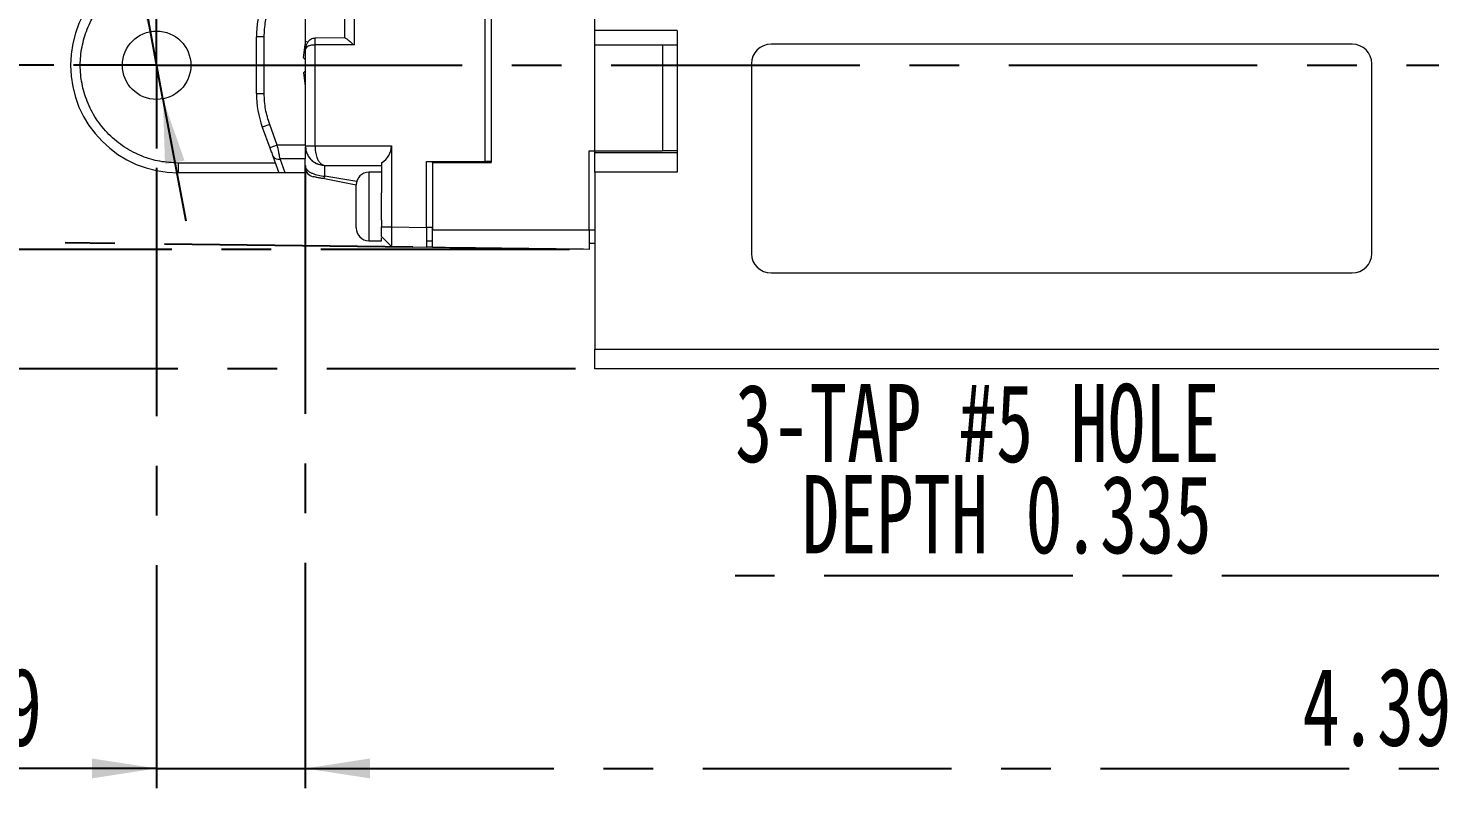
# Paper-space layout '시트1-ENG' of a CAD drawing. Header units: inches. Extents: x 0.2 to 16.3, y 0.2 to 11.5.
# Drawn here: x 3.568 to 6.389, y 5.858 to 7.388 of the extents above; entities that cross this region are included whole.
import ezdxf

# ---------------------------------------------------------------- set-up
doc = ezdxf.new("R2010")
doc.units = ezdxf.units.IN
doc.header["$MEASUREMENT"] = 0
doc.linetypes.add('CENTERX2', pattern=[0.8, 0.5, -0.1, 0.1, -0.1])
doc.layers.add('CENTER_LINE', color=7, linetype='CENTERX2')
doc.styles.add('SLDTEXTSTYLE0', font='TXT', dxfattribs={"width": 0.7})
doc.dimstyles.new('SLDDIMSTYLE0', dxfattribs={"dimtxt": 0.15748, "dimasz": 0.13, "dimexe": 0, "dimexo": 0.0625, "dimgap": 0.03937, "dimtad": 1, "dimdec": 3, "dimrnd": 1e-09, "dimzin": 12, "dimdsep": 46, "dimtxsty": 'SLDTEXTSTYLE0', "dimsah": 1, "dimcen": 0.09, "dimadec": 0, "dimazin": 3, "dimtfac": 1, "dimtdec": 3, "dimtofl": 0, "dimtmove": 0, "dimatfit": 3, "dimfxl": 1, "dimfrac": 2, "dimtolj": 1, "dimtzin": 12, "dimarcsym": 0})
doc.dimstyles.new('SLDDIMSTYLE11', dxfattribs={"dimtxt": 0.15748, "dimasz": 0.13, "dimexe": 0, "dimexo": 0.0625, "dimgap": 0.03937, "dimtad": 0, "dimtih": 1, "dimtoh": 1, "dimdec": 3, "dimrnd": 1e-09, "dimzin": 12, "dimdsep": 46, "dimtxsty": 'SLDTEXTSTYLE0', "dimsah": 1, "dimcen": 0, "dimadec": 0, "dimazin": 3, "dimtfac": 1, "dimtdec": 3, "dimtmove": 0, "dimatfit": 3, "dimfxl": 1, "dimfrac": 2, "dimtolj": 1, "dimtzin": 12, "dimarcsym": 0})
doc.dimstyles.new('SLDDIMSTYLE2', dxfattribs={"dimtxt": 0.15748, "dimasz": 0.13, "dimexe": 0, "dimexo": 0.0625, "dimgap": 0.03937, "dimtad": 0, "dimtih": 1, "dimtoh": 1, "dimdec": 3, "dimrnd": 1e-09, "dimdsep": 46, "dimtxsty": 'SLDTEXTSTYLE0', "dimsah": 1, "dimcen": 0, "dimadec": 0, "dimazin": 2, "dimtol": 1, "dimtp": 0.003937, "dimtm": 0.003937, "dimtfac": 1, "dimtdec": 3, "dimtmove": 0, "dimatfit": 3, "dimfxl": 1, "dimfrac": 2, "dimtolj": 1, "dimarcsym": 0})
doc.dimstyles.new('SLDDIMSTYLE4', dxfattribs={"dimtxt": 0.15748, "dimasz": 0.13, "dimexe": 0, "dimexo": 0.0625, "dimgap": 0.03937, "dimtad": 1, "dimdec": 3, "dimrnd": 1e-09, "dimdsep": 46, "dimtxsty": 'SLDTEXTSTYLE0', "dimsah": 1, "dimcen": 0.09, "dimadec": 0, "dimazin": 2, "dimtfac": 1, "dimtdec": 3, "dimtmove": 0, "dimatfit": 0, "dimfxl": 1, "dimfrac": 2, "dimtolj": 1, "dimtzin": 12, "dimarcsym": 0})

# ---------------------------------------------------------------- blocks, each defined once
blk = doc.blocks.new('_D_40')
at = {"layer": 'CENTER_LINE'}
for p, q in [((3.4926, 9.1016), (1.7159, 9.1016)), ((3.8139, 7.381), (3.4926, 9.1016)), ((3.8392, 7.2455), (3.8139, 7.381)), ((3.8392, 7.2455), (3.8851, 6.9998))]:
    blk.add_line(p, q, dxfattribs=at)
for points in [[(3.8139, 7.381), (3.8097, 7.5125), (3.7704, 7.5051)], [(3.8392, 7.2455), (3.8434, 7.1141), (3.8827, 7.1214)]]:
    blk.add_solid(points, dxfattribs=at)
at = {"layer": 'CENTER_LINE', "attachment_point": 1, "style": 'SLDTEXTSTYLE0'}
for s, insert, char_height in [('%%c', (1.7159, 9.3046), 0.15748), ('0.138', (1.8903, 9.3046), 0.15748), ('HOLE', (2.9384, 9.3046), 0.15748), ('±0.004', (2.4342, 9.2516), 0.11024)]:
    blk.add_mtext(s, dxfattribs=dict(at, insert=insert, char_height=char_height))
blk = doc.blocks.new('_D_42')
at = {"layer": 'CENTER_LINE'}
for p, q in [((4.1257, 7.1118), (4.1257, 5.8582)), ((3.8265, 7.1066), (3.8265, 5.8582)), ((3.8265, 5.8976), (3.221, 5.8976)), ((3.8265, 5.8976), (4.1257, 5.8976)), ((4.1257, 5.8976), (4.3757, 5.8976))]:
    blk.add_line(p, q, dxfattribs=at)
for points in [[(3.8265, 5.8976), (3.6965, 5.9176), (3.6965, 5.8776)], [(4.1257, 5.8976), (4.2557, 5.8776), (4.2557, 5.9176)]]:
    blk.add_solid(points, dxfattribs=at)
at = {"layer": 'CENTER_LINE', "insert": (3.221, 6.1006), "char_height": 0.15748, "attachment_point": 1, "style": 'SLDTEXTSTYLE0'}
blk.add_mtext('0.299', dxfattribs=at)
blk = doc.blocks.new('_D_43')
at = {"layer": 'CENTER_LINE'}
for p, q in [((4.1257, 7.1118), (4.1257, 5.8582)), ((8.5155, 6.7103), (8.5155, 5.8582)), ((4.1257, 5.8976), (8.5155, 5.8976))]:
    blk.add_line(p, q, dxfattribs=at)
for points in [[(4.1257, 5.8976), (4.2557, 5.8776), (4.2557, 5.9176)], [(8.5155, 5.8976), (8.3855, 5.9176), (8.3855, 5.8776)]]:
    blk.add_solid(points, dxfattribs=at)
at = {"layer": 'CENTER_LINE', "insert": (6.1319, 6.1006), "char_height": 0.15748, "attachment_point": 1, "style": 'SLDTEXTSTYLE0'}
blk.add_mtext('4.39', dxfattribs=at)
blk = doc.blocks.new('_D_46')
at = {"layer": 'CENTER_LINE'}
for p, q in [((3.3613, 7.3133), (3.3613, 7.5633)), ((3.6198, 7.3133), (3.3219, 7.3133)), ((3.3613, 6.9426), (3.3613, 7.3133)), ((4.6572, 6.9426), (3.3219, 6.9426)), ((3.3613, 6.9426), (3.3613, 6.6926))]:
    blk.add_line(p, q, dxfattribs=at)
for points in [[(3.3613, 7.3133), (3.3813, 7.4433), (3.3413, 7.4433)], [(3.3613, 6.9426), (3.3413, 6.8126), (3.3813, 6.8126)]]:
    blk.add_solid(points, dxfattribs=at)
at = {"layer": 'CENTER_LINE', "insert": (3.1583, 6.8865), "char_height": 0.15748, "attachment_point": 1, "rotation": 90, "style": 'SLDTEXTSTYLE0'}
blk.add_mtext('0.371', dxfattribs=at)
blk = doc.blocks.new('_D_53')
at = {"layer": 'CENTER_LINE'}
for p, q in [((7.2613, 7.6027), (7.39, 7.817)), ((7.2613, 7.6027), (7.2106, 7.5183)), ((7.2106, 7.5183), (6.4699, 6.2852)), ((6.4699, 6.2852), (4.9905, 6.2852))]:
    blk.add_line(p, q, dxfattribs=at)
for points in [[(7.2613, 7.6027), (7.3454, 7.7038), (7.3111, 7.7244)], [(7.2106, 7.5183), (7.1266, 7.4172), (7.1608, 7.3966)]]:
    blk.add_solid(points, dxfattribs=at)
at = {"layer": 'CENTER_LINE', "char_height": 0.15748, "attachment_point": 1, "style": 'SLDTEXTSTYLE0'}
for s, insert in [('3-TAP #5 HOLE', (4.9905, 6.6717)), ('DEPTH 0.335', (5.1247, 6.4882))]:
    blk.add_mtext(s, dxfattribs=dict(at, insert=insert))
blk = doc.blocks.new('_D_55')
at = {"layer": 'CENTER_LINE'}
for p, q in [((4.5214, 8.1026), (2.9497, 8.1218)), ((2.9749, 6.9637), (2.989, 8.1213)), ((4.3423, 6.947), (2.9355, 6.9642))]:
    blk.add_line(p, q, dxfattribs=at)
for points in [[(2.989, 8.1213), (2.9674, 7.9916), (3.0074, 7.9911)], [(2.9749, 6.9637), (2.9965, 7.0934), (2.9565, 7.0939)]]:
    blk.add_solid(points, dxfattribs=at)
at = {"layer": 'CENTER_LINE', "insert": (2.776, 7.3035), "char_height": 0.15748, "attachment_point": 1, "rotation": 89.3, "style": 'SLDTEXTSTYLE0'}
blk.add_mtext('1.158', dxfattribs=at)
blk = doc.blocks.new('_D_56')
at = {"layer": 'CENTER_LINE'}
for p, q in [((3.3613, 6.9426), (3.3613, 7.1926)), ((4.6572, 6.9426), (3.3219, 6.9426)), ((3.3613, 6.7022), (3.3613, 6.9426)), ((4.669, 6.7022), (3.3219, 6.7022)), ((3.3613, 6.7022), (3.3613, 6.1859))]:
    blk.add_line(p, q, dxfattribs=at)
for points in [[(3.3613, 6.9426), (3.3813, 7.0726), (3.3413, 7.0726)], [(3.3613, 6.7022), (3.3413, 6.5722), (3.3813, 6.5722)]]:
    blk.add_solid(points, dxfattribs=at)
at = {"layer": 'CENTER_LINE', "insert": (3.1583, 6.1859), "char_height": 0.15748, "attachment_point": 1, "rotation": 90, "style": 'SLDTEXTSTYLE0'}
blk.add_mtext('0.24', dxfattribs=at)
blk = doc.blocks.new('SW_CENTERMARKSYMBOL_13')
at = {"layer": 'CENTER_LINE', "color": 0}
for p, q in [((0, 0.0984), (0, 0.1673)), ((0, 0), (0, 0.0984)), ((-0.0984, 0), (-0.1673, 0)), ((0, 0), (-0.0984, 0)), ((0, 0), (0, -0.0984)), ((0, 0), (0.0984, 0)), ((0.0984, 0), (0.1673, 0)), ((0, -0.0984), (0, -0.1673))]:
    blk.add_line(p, q, dxfattribs=at)

psp = doc.layouts.new('시트1-ENG')

# ---------------------------------------------------------------- linework, layer by layer
at = {"color": 7, "linetype": 'Continuous', "lineweight": 18}
for p, q in [((4.4879, 7.1197), (4.4879, 7.7097)), ((4.4998, 7.7089), (4.4998, 7.1177)), ((4.2238, 7.5309), (4.2238, 7.3541)), ((4.7084, 7.3833), (4.7084, 7.5133)), ((4.1257, 7.4741), (4.1257, 7.3548)), ((4.2045, 7.4117), (4.2045, 7.3686)), ((4.0273, 7.2563), (4.0273, 7.3703)), ((4.0431, 7.3703), (4.0273, 7.3703)), ((4.0431, 7.2563), (4.0431, 7.3703)), ((4.2051, 7.3686), (4.1449, 7.3676)), ((4.8738, 7.3833), (4.7084, 7.3833)), ((4.7084, 7.3539), (4.7084, 7.3833)), ((4.8738, 7.3833), (4.8738, 7.0979)), ((4.1223, 7.3285), (4.1257, 7.3548)), ((4.1316, 7.3601), (4.1257, 7.3612)), ((4.1257, 7.3546), (4.1278, 7.3546)), ((4.1257, 7.3447), (4.1257, 7.1512)), ((4.1257, 7.3379), (4.1257, 7.3438)), ((4.1451, 7.3541), (4.1451, 7.1512)), ((4.2238, 7.3541), (4.1451, 7.3541)), ((4.7084, 7.1413), (4.7084, 7.3539)), ((4.8442, 7.3539), (4.7084, 7.3539)), ((4.8442, 7.3539), (4.8442, 7.1413)), ((4.8738, 7.3539), (4.8442, 7.3539)), ((6.232, 7.3558), (5.0627, 7.3558)), ((4.1223, 7.3285), (4.1257, 7.3251)), ((4.1257, 7.3251), (4.1257, 7.3015)), ((5.0234, 7.3164), (5.0234, 6.9345)), ((6.2714, 6.9345), (6.2714, 7.3164)), ((4.1257, 7.3015), (4.1223, 7.2981)), ((4.1223, 7.2981), (4.1257, 7.2718)), ((4.0273, 7.2563), (4.0431, 7.2563)), ((4.1257, 7.2718), (4.1257, 7.1524)), ((4.054, 7.1943), (4.0392, 7.1889)), ((4.0692, 7.1524), (4.054, 7.1943)), ((4.0392, 7.1889), (4.0544, 7.147)), ((4.0692, 7.1524), (4.0544, 7.147)), ((4.1257, 7.1524), (4.0692, 7.1524)), ((4.1257, 7.1524), (4.1257, 7.1512)), ((4.1257, 7.1512), (4.1451, 7.1512)), ((4.1257, 7.1486), (4.1257, 7.1246)), ((4.1451, 7.1512), (4.299, 7.1512)), ((4.299, 7.1512), (4.299, 6.9879)), ((4.6966, 7.1413), (4.7084, 7.1413)), ((4.6966, 6.9819), (4.6966, 7.1413)), ((4.7084, 7.1413), (4.8442, 7.1413)), ((4.7084, 7.0979), (4.7084, 7.1413)), ((4.8738, 7.1373), (4.7084, 7.1373)), ((4.8738, 7.1413), (4.8442, 7.1413)), ((4.0656, 7.1164), (3.8698, 7.1164)), ((3.8698, 7.1164), (3.8698, 7.0967)), ((4.0605, 7.1303), (4.0727, 7.0967)), ((4.1257, 7.1246), (4.0753, 7.1246)), ((4.0854, 7.0967), (4.0753, 7.1246)), ((4.1257, 7.0967), (4.1257, 7.1246)), ((4.1651, 7.1118), (4.2793, 7.1118)), ((4.1651, 7.0898), (4.1651, 7.1118)), ((4.2793, 7.1171), (4.2793, 7.0567)), ((4.3698, 7.1197), (4.4879, 7.1197)), ((4.3698, 6.9867), (4.3698, 7.1197)), ((4.3816, 7.1177), (4.3816, 7.1197)), ((4.3816, 7.1177), (4.4998, 7.1177)), ((4.3816, 7.1177), (4.3816, 6.9819)), ((4.4998, 7.1197), (4.4879, 7.1197)), ((4.0727, 7.0967), (3.8698, 7.0967)), ((4.0854, 7.0967), (4.0727, 7.0967)), ((4.1257, 7.0967), (4.0854, 7.0967)), ((4.1257, 7.1007), (4.129, 7.0974)), ((4.2277, 7.0717), (4.1612, 7.085)), ((4.2793, 7.0979), (4.2537, 7.0979)), ((4.7084, 7.0979), (4.7084, 6.7416)), ((4.8738, 7.0979), (4.7084, 7.0979)), ((4.2281, 7.0196), (4.2281, 7.0723)), ((4.2793, 7.0141), (4.2793, 7.0567)), ((4.2281, 6.9857), (4.2281, 7.0196)), ((4.2793, 7.0013), (4.2793, 7.0141)), ((4.2793, 7.0013), (4.2793, 6.9879)), ((4.2793, 6.9879), (4.299, 6.9879)), ((4.2793, 6.9686), (4.2991, 6.9484)), ((4.2793, 6.9686), (4.2991, 6.9484)), ((4.2798, 6.9681), (4.2793, 6.9686)), ((4.299, 6.9879), (4.3698, 6.9867)), ((4.3698, 6.9867), (4.3698, 6.9473)), ((4.3816, 6.9865), (4.3698, 6.9865)), ((4.6966, 6.9819), (4.7084, 6.9819)), ((4.2537, 6.9601), (4.2793, 6.9601)), ((4.2793, 6.9601), (4.2793, 6.966)), ((4.299, 6.9486), (4.3698, 6.9473)), ((4.3816, 6.9589), (4.3698, 6.9589)), ((4.3816, 6.9471), (4.3698, 6.9473)), ((4.7084, 6.9543), (4.6966, 6.9543)), ((5.0627, 6.8952), (6.232, 6.8952)), ((4.7084, 6.7416), (8.3974, 6.7416)), ((4.7084, 6.7022), (4.7084, 6.7416)), ((8.3974, 6.7022), (4.7084, 6.7022))]:
    psp.add_line(p, q, dxfattribs=at)
at = {"color": 8, "linetype": 'Continuous', "lineweight": 18}
for p, q in [((4.1262, 7.3475), (4.1257, 7.3447)), ((4.2293, 7.0795), (4.1651, 7.0898)), ((4.2537, 7.0979), (4.2537, 7.0141)), ((4.2537, 7.0141), (4.2537, 6.9601))]:
    psp.add_line(p, q, dxfattribs=at)
at = {"color": 7, "linetype": 'Continuous', "lineweight": 18, "flags": 128}
psp.add_lwpolyline([(4.1651, 7.0898), (4.1646, 7.0887), (4.164, 7.0877), (4.1635, 7.0868), (4.163, 7.0861), (4.1625, 7.0856), (4.1621, 7.0852), (4.1617, 7.085), (4.1612, 7.085)], dxfattribs=at)
at = {"color": 7, "linetype": 'Continuous', "lineweight": 18}
psp.add_circle((3.8265, 7.3133), 0.0689, dxfattribs=at)
for centre, radius, start, end in [((3.8698, 7.3133), 0.2165, 90, 270), ((4.2242, 7.3703), 0.1969, 160, 180), ((5.0627, 7.3164), 0.0394, 90, 180), ((6.232, 7.3164), 0.0394, 0, 90), ((4.2242, 7.2563), 0.1969, 180, 200), ((4.2596, 7.1512), 0.0394, 300.005, 360), ((4.0714, 7.1365), 0.0126, 209.5631, 287.9729), ((4.1454, 7.1082), 0.0197, 180, 258.6901), ((4.2537, 7.0723), 0.0256, 90, 180), ((4.2537, 6.9857), 0.0256, 180, 270), ((5.0627, 6.9345), 0.0394, 180, 270), ((6.232, 6.9345), 0.0394, 270, 0)]:
    psp.add_arc(centre, radius, start, end, dxfattribs=at)
for points, knots in [([(3.8698, 7.1164), (3.8575, 7.1171), (3.8327, 7.1184), (3.7961, 7.1295), (3.7611, 7.1475), (3.7296, 7.1731), (3.7083, 7.1994), (3.6947, 7.2226), (3.6841, 7.2459), (3.6753, 7.2762), (3.6718, 7.3133), (3.6753, 7.3504), (3.686, 7.387), (3.7041, 7.422), (3.7296, 7.4535), (3.756, 7.4748), (3.7791, 7.4884), (3.8025, 7.4989), (3.8327, 7.5082), (3.8575, 7.5095), (3.8698, 7.5101)], [0, 0, 0, 0, 0.060004, 0.11999, 0.184292, 0.249958, 0.315624, 0.3478, 0.380008, 0.439987, 0.5, 0.559978, 0.619991, 0.684293, 0.749959, 0.815625, 0.8478, 0.880009, 0.939979, 1, 1, 1, 1]), ([(4.1453, 7.3676), (4.1432, 7.3674), (4.1393, 7.3669), (4.1341, 7.3639), (4.1299, 7.3595), (4.1273, 7.3541), (4.1261, 7.3495), (4.1261, 7.347), (4.1261, 7.3461)], [0, 0, 0, 0, 0.202103, 0.358293, 0.553123, 0.763095, 0.916484, 1, 1, 1, 1]), ([(4.1451, 7.3676), (4.1451, 7.3674), (4.1451, 7.367), (4.1451, 7.3639), (4.1451, 7.3594), (4.1451, 7.3559), (4.1451, 7.3541)], [0, 0, 0, 0, 0.25, 0.5, 0.75, 1, 1, 1, 1]), ([(4.2051, 7.3686), (4.2056, 7.3685), (4.2066, 7.3682), (4.2097, 7.366), (4.2146, 7.3621), (4.2197, 7.3577), (4.223, 7.3548), (4.2238, 7.3541), (4.2238, 7.3541)], [0, 0, 0, 0, 0.1584332, 0.3158466, 0.5629952, 0.901208, 0.9941385, 1, 1, 1, 1]), ([(4.1451, 7.3541), (4.1438, 7.3541), (4.1412, 7.354), (4.1375, 7.3535), (4.1341, 7.3527), (4.1303, 7.3512), (4.1266, 7.3486), (4.126, 7.346), (4.1257, 7.3447)], [0, 0, 0, 0, 0.119498, 0.23974, 0.361536, 0.485663, 0.730817, 1, 1, 1, 1]), ([(4.0544, 7.147), (4.0554, 7.1444), (4.057, 7.14), (4.059, 7.1344), (4.06, 7.1317), (4.0605, 7.1303)], [0, 0, 0, 0, 0.428724, 0.713281, 1, 1, 1, 1]), ([(4.0753, 7.1246), (4.0749, 7.1265), (4.074, 7.1307), (4.0719, 7.14), (4.0703, 7.1477), (4.0692, 7.1524)], [0, 0, 0, 0, 0.252769, 0.542585, 1, 1, 1, 1]), ([(4.1257, 7.1512), (4.1261, 7.147), (4.1269, 7.1385), (4.1324, 7.1285), (4.1389, 7.1213), (4.1458, 7.1165), (4.1547, 7.1126), (4.1613, 7.1121), (4.1651, 7.1118)], [0, 0, 0, 0, 0.1901828, 0.3915873, 0.5188967, 0.6598588, 0.8073446, 1, 1, 1, 1]), ([(4.126, 7.1516), (4.1261, 7.1497), (4.1263, 7.146), (4.1277, 7.1393), (4.131, 7.1312), (4.1343, 7.1255), (4.1378, 7.1229), (4.138, 7.1227)], [0, 0, 0, 0, 0.170843, 0.328423, 0.59867, 0.978278, 1, 1, 1, 1]), ([(4.1451, 7.1512), (4.1453, 7.147), (4.1457, 7.1385), (4.1485, 7.1285), (4.1518, 7.1213), (4.1553, 7.1165), (4.1598, 7.1126), (4.1632, 7.1121), (4.1651, 7.1118)], [0, 0, 0, 0, 0.190182, 0.391587, 0.518814, 0.659859, 0.807214, 1, 1, 1, 1]), ([(4.1257, 7.1082), (4.126, 7.107), (4.1265, 7.1049), (4.13, 7.1014), (4.1345, 7.0984), (4.1414, 7.095), (4.1516, 7.0915), (4.1607, 7.0904), (4.1651, 7.0898)], [0, 0, 0, 0, 0.182297, 0.322117, 0.457609, 0.574043, 0.791757, 1, 1, 1, 1]), ([(4.138, 7.1227), (4.1403, 7.1208), (4.1445, 7.1172), (4.1528, 7.1135), (4.1584, 7.1128), (4.1615, 7.1124)], [0, 0, 0, 0, 0.354555, 0.645911, 1, 1, 1, 1]), ([(4.1612, 7.085), (4.1599, 7.0853), (4.1572, 7.0858), (4.1532, 7.0866), (4.1496, 7.0873), (4.1456, 7.0881), (4.1423, 7.0888), (4.1418, 7.0889), (4.1416, 7.0889)], [0, 0, 0, 0, 0.1182451, 0.2358313, 0.3516565, 0.4796451, 0.73658, 1, 1, 1, 1]), ([(4.2793, 6.9686), (4.2793, 6.9688), (4.2793, 6.9692), (4.2793, 6.9725), (4.2793, 6.9774), (4.2793, 6.9828), (4.2793, 6.9865), (4.2793, 6.9879)], [0, 0, 0, 0, 0.212202, 0.423999, 0.641521, 0.855071, 1, 1, 1, 1]), ([(4.299, 6.9879), (4.2989, 6.9834), (4.2988, 6.9744), (4.2988, 6.9626), (4.2988, 6.9538), (4.2988, 6.9492), (4.2989, 6.9487), (4.299, 6.9486)], [0, 0, 0, 0, 0.2198969, 0.4345122, 0.6491847, 0.8639199, 1, 1, 1, 1]), ([(4.3816, 6.9589), (4.3816, 6.9592), (4.3816, 6.9598), (4.3816, 6.9646), (4.3816, 6.9716), (4.3816, 6.9793), (4.3816, 6.9845), (4.3816, 6.9865)], [0, 0, 0, 0, 0.214243, 0.429523, 0.642853, 0.858854, 1, 1, 1, 1]), ([(4.3816, 6.9819), (4.4404, 6.9819), (4.5454, 6.982), (4.6504, 6.9819), (4.6966, 6.9819)], [0, 0, 0, 0, 0.560004, 1, 1, 1, 1]), ([(4.3816, 6.9465), (4.3816, 6.9469), (4.3816, 6.9477), (4.3816, 6.9538), (4.3816, 6.9627), (4.3816, 6.9727), (4.3816, 6.9793), (4.3816, 6.9819)], [0, 0, 0, 0, 0.214702, 0.429404, 0.644089, 0.858766, 1, 1, 1, 1]), ([(4.6966, 6.9819), (4.6966, 6.9774), (4.6966, 6.9686), (4.6966, 6.9569), (4.6966, 6.948), (4.6966, 6.9433), (4.6966, 6.9428), (4.6966, 6.9426)], [0, 0, 0, 0, 0.214704, 0.429408, 0.644093, 0.85877, 1, 1, 1, 1]), ([(4.6966, 6.9426), (4.6378, 6.9434), (4.5328, 6.9446), (4.4278, 6.9459), (4.3816, 6.9465)], [0, 0, 0, 0, 0.560005, 1, 1, 1, 1])]:
    psp.add_open_spline(points, degree=3, knots=knots, dxfattribs=at)
for points in [[(4.0431, 7.3703), (4.0435, 7.3808), (4.0444, 7.402), (4.0508, 7.4221), (4.054, 7.4322)], [(4.054, 7.1943), (4.0508, 7.2044), (4.0444, 7.2246), (4.0435, 7.2457), (4.0431, 7.2563)]]:
    psp.add_open_spline(points, degree=3, dxfattribs=at)
at = {"layer": 'CENTER_LINE'}
psp.add_line((3.9412, 7.3133), (10.1259, 7.3133), dxfattribs=at)

# ---------------------------------------------------------------- block references
psp.add_blockref('SW_CENTERMARKSYMBOL_13', (3.8265, 7.3133), dxfattribs=at)

# ---------------------------------------------------------------- dimensions: what is measured, and where the dimension line sits
dim = psp.add_diameter_dim_2p(p1=(3.8139, 7.381), p2=(3.8392, 7.2455), text='<> HOLE', dimstyle='SLDDIMSTYLE2', dxfattribs=at)
dim.commit()
dim.dimension.update_dxf_attribs({"geometry": '_D_40', "text_midpoint": (2.573, 9.2131), "dimtype": 163})
for base, p1, p2, angle, dimstyle, picture, middle in [((2.989, 8.1213), (4.3816, 6.9465), (4.5608, 8.1021), 89.3, 'SLDDIMSTYLE0', '_D_55', (2.982, 7.5425)), ((3.3613, 7.3133), (4.6966, 6.9426), (3.6592, 7.3133), 90, 'SLDDIMSTYLE4', '_D_46', (3.3613, 7.128)), ((3.3613, 6.9426), (4.7084, 6.7022), (4.6966, 6.9426), 90, 'SLDDIMSTYLE4', '_D_56', (3.3613, 6.3747))]:
    dim = psp.add_linear_dim(base=base, p1=p1, p2=p2, angle=angle, dimstyle=dimstyle, dxfattribs=at)
    dim.commit()
    dim.dimension.update_dxf_attribs({"geometry": picture, "text_midpoint": middle, "dimtype": 160})
dim = psp.add_diameter_dim_2p(p1=(7.2106, 7.5183), p2=(7.2613, 7.6027), text='3-TAP #5 HOLE\\PDEPTH 0.335', dimstyle='SLDDIMSTYLE11', override={"dimpost": '<>'}, dxfattribs=at)
dim.commit()
dim.dimension.update_dxf_attribs({"geometry": '_D_53', "text_midpoint": (5.699, 6.4687), "dimtype": 163})
for base, p1, p2, dimstyle, picture, middle in [((4.1257, 5.8976), (3.8265, 7.1459), (4.1257, 7.1512), 'SLDDIMSTYLE4', '_D_42', (3.4625, 5.8976)), ((8.5155, 5.8976), (4.1257, 7.1512), (8.5155, 6.7497), 'SLDDIMSTYLE0', '_D_43', (6.3206, 5.8976))]:
    dim = psp.add_linear_dim(base=base, p1=p1, p2=p2, dimstyle=dimstyle, dxfattribs=at)
    dim.commit()
    dim.dimension.update_dxf_attribs({"geometry": picture, "text_midpoint": middle, "dimtype": 160})

doc.saveas('drawing.dxf')
